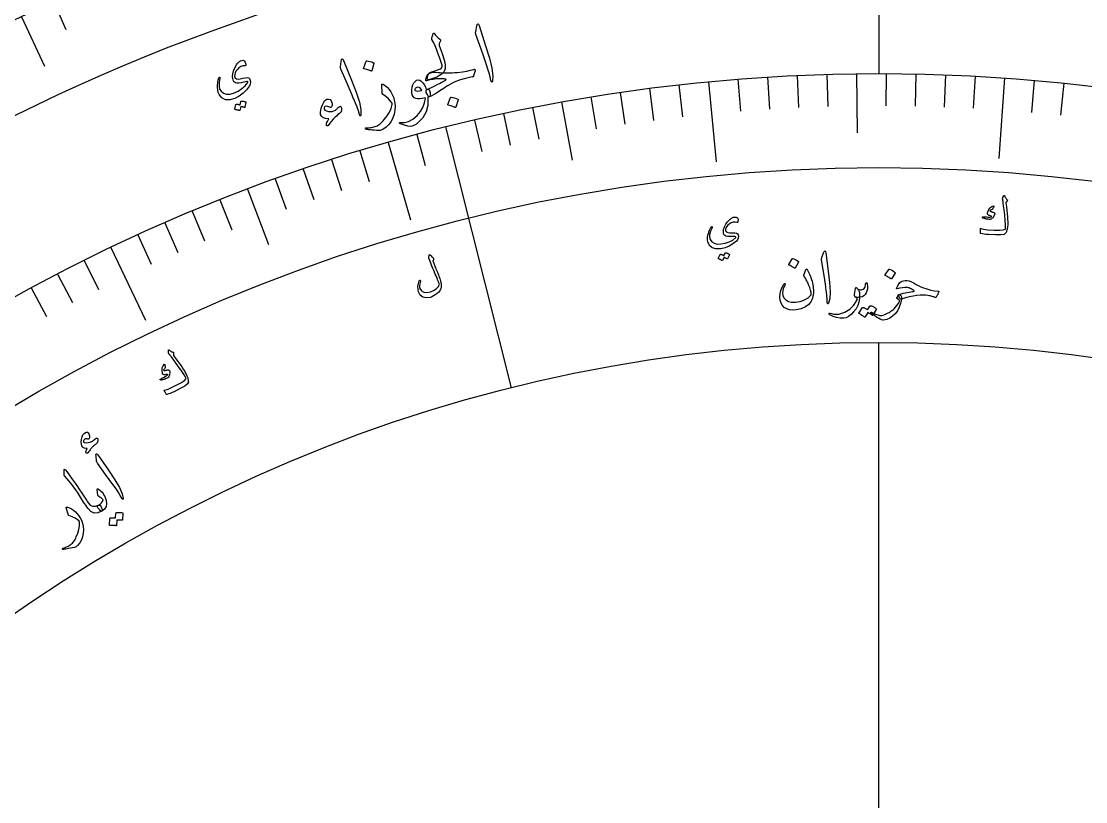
# Model space of a CAD drawing. Header units: millimetres. Extents: x -88 to 88, y -88 to 114.
# Drawn here: x -33.67 to 8.12, y 41.37 to 72.01 of the extents above; entities that cross this region are included whole.
import ezdxf

# ---------------------------------------------------------------- set-up
doc = ezdxf.new("R2010")
doc.units = ezdxf.units.MM
for name, color, linetype in [('ENGRAVE', 7, 'Continuous'), ('ENGRAVE_FINE', 8, 'Continuous'), ('TEXT', 5, 'Continuous')]:
    doc.layers.add(name, color=color, linetype=linetype)

msp = doc.modelspace()

# ---------------------------------------------------------------- linework, layer by layer
at = {"layer": 'ENGRAVE'}
for points in [[(0, 79.64), (0, 69.96)], [(-33.6573, 72.1784), (-32.7573, 70.2483)], [(-0.8806, 69.9545), (-0.8514, 67.6314)], [(4.9365, 69.7856), (4.713, 66.6255)], [(-6.6911, 69.6393), (-6.3881, 66.4858)], [(-12.456, 68.8422), (-12.0424, 66.5561)], [(-17.0092, 67.8608), (-14.4418, 57.6177)], [(-19.2595, 67.2568), (-18.3874, 64.2112)], [(-24.789, 65.421), (-23.9658, 63.2485)], [(-30.1511, 63.1293), (-28.7858, 60.2706)], [(0, -59.4), (0, 59.4)]]:
    msp.add_lwpolyline(points, dxfattribs=at)
for radius in [86.24, 86.24, 83.93, 79.64, 79.64, 76.252, 69.96, 69.96, 66.264, 59.4, 59.4]:
    msp.add_circle((0, 0), radius, dxfattribs=at)
at = {"layer": 'ENGRAVE_FINE'}
for points in [[(-32.3925, 72.7548), (-31.92, 71.6936)], [(-4.3702, 69.8234), (-4.291, 68.5586)], [(-3.2078, 69.8864), (-3.1497, 68.6206)], [(-2.0445, 69.9301), (-2.0075, 68.6635)], [(0.2835, 69.9594), (0.2784, 68.6922)], [(1.4476, 69.945), (1.4214, 68.6781)], [(2.6113, 69.9112), (2.564, 68.6449)], [(3.7744, 69.8581), (3.7061, 68.5928)], [(-9.0047, 69.3781), (-8.8416, 68.1214)], [(-7.849, 69.5183), (-7.7068, 68.2591)], [(-5.5314, 69.741), (-5.4312, 68.4778)], [(6.0973, 69.6938), (5.9869, 68.4314)], [(7.2565, 69.5826), (7.1251, 68.3223)], [(-11.3085, 69.04), (-11.1037, 67.7894)], [(-10.158, 69.2186), (-9.974, 67.9648)], [(-13.6001, 68.6253), (-13.3538, 67.3823)], [(-15.8771, 68.1346), (-15.5895, 66.9004)], [(-14.7406, 68.3894), (-14.4736, 67.1507)], [(-18.1368, 67.5682), (-17.8083, 66.3443)], [(-20.377, 66.9267), (-20.0079, 65.7144)], [(-21.489, 66.578), (-21.0998, 65.372)], [(-22.5952, 66.2107), (-22.1859, 65.0114)], [(-23.6953, 65.825), (-23.2661, 64.6327)], [(-25.876, 64.9987), (-25.4073, 63.8214)], [(-26.956, 64.5583), (-26.4677, 63.389)], [(-28.0287, 64.0999), (-27.521, 62.9388)], [(-29.0938, 63.6235), (-28.5668, 62.4711)], [(-31.2002, 62.6175), (-30.6351, 61.4833)], [(-32.2408, 62.0881), (-31.6569, 60.9635)], [(-33.2728, 61.5412), (-32.6701, 60.4265)]]:
    msp.add_lwpolyline(points, dxfattribs=at)
at = {"layer": 'TEXT'}
for points in [[(-15.7857, 71.8166), (-15.7668, 71.8847), (-15.7455, 71.9118), (-15.7219, 71.898), (-15.696, 71.8431), (-15.4426, 71.0513), (-15.2893, 70.5648), (-15.1933, 70.1704), (-15.1538, 69.8683), (-15.1707, 69.6585), (-15.178, 69.64), (-15.1857, 69.6293), (-15.1939, 69.6262), (-15.2024, 69.6308), (-15.2102, 69.6393), (-15.217, 69.651), (-15.2229, 69.6659), (-15.2277, 69.6841), (-15.2589, 69.827), (-15.2986, 69.9772), (-15.3469, 70.1346), (-15.4036, 70.2991), (-15.4177, 70.3423), (-15.4568, 70.4587), (-15.5212, 70.6481), (-15.611, 70.9107), (-15.8164, 71.4915), (-15.8251, 71.5229), (-15.8299, 71.5526), (-15.8307, 71.5805), (-15.8277, 71.6067)], [(-17.1494, 70.2937), (-17.1798, 70.3863), (-17.2128, 70.4834), (-17.2485, 70.5851), (-17.2869, 70.6913), (-17.3283, 70.8025), (-17.373, 70.9189), (-17.4211, 71.0406), (-17.4725, 71.1675), (-17.5457, 71.2922), (-17.5504, 71.3097), (-17.5525, 71.327), (-17.5518, 71.3441), (-17.5484, 71.3611), (-17.546, 71.3699), (-17.5424, 71.3817), (-17.5374, 71.3964), (-17.5312, 71.414), (-17.5239, 71.4347), (-17.5159, 71.4586), (-17.5071, 71.4858), (-17.4975, 71.5162), (-17.4939, 71.5262), (-17.4885, 71.534), (-17.4812, 71.5397), (-17.4721, 71.5432), (-17.4639, 71.5435), (-17.4562, 71.5402), (-17.4489, 71.5332), (-17.4421, 71.5227), (-17.4033, 71.4637), (-17.3558, 71.409), (-17.2996, 71.3586), (-17.2347, 71.3124), (-17.218, 71.299), (-17.2092, 71.2838), (-17.2084, 71.2666), (-17.2155, 71.2475), (-17.2627, 71.1353), (-17.2655, 71.1222), (-17.2653, 71.106), (-17.2621, 71.0865), (-17.256, 71.0639), (-17.141, 70.7516), (-17.0639, 70.497), (-17.0246, 70.3001), (-17.0228, 70.1611), (-17.0721, 70.0359), (-17.1826, 69.923), (-17.354, 69.8221), (-17.5865, 69.7328), (-17.6766, 69.7153), (-17.7274, 69.732), (-17.7391, 69.783), (-17.7115, 69.8685), (-17.7058, 69.8802), (-17.7003, 69.8918), (-17.695, 69.903), (-17.6898, 69.914), (-17.6848, 69.9248), (-17.6799, 69.9353), (-17.6752, 69.9455), (-17.6706, 69.9555), (-17.6581, 69.9754), (-17.6412, 69.9916), (-17.6199, 70.0042), (-17.5942, 70.013), (-17.477, 70.0463), (-17.3749, 70.08), (-17.2876, 70.1141), (-17.2154, 70.1489), (-17.1763, 70.1756), (-17.1523, 70.2087), (-17.1433, 70.248), (-17.1494, 70.2937)], [(-24.8975, 70.2579), (-24.9723, 70.2564), (-25.0473, 70.2307), (-25.1223, 70.1809), (-25.1973, 70.1068), (-25.2401, 70.0464), (-25.2704, 69.9817), (-25.2884, 69.9128), (-25.294, 69.8395), (-25.2922, 69.8259), (-25.2877, 69.8127), (-25.2805, 69.8), (-25.2705, 69.7876), (-25.222, 69.7554), (-25.1554, 69.742), (-25.0707, 69.7473), (-24.9678, 69.7711), (-24.8666, 69.7955), (-24.7891, 69.8018), (-24.7352, 69.79), (-24.705, 69.7603), (-24.6765, 69.6857), (-24.6675, 69.6136), (-24.678, 69.5437), (-24.708, 69.4762), (-24.8226, 69.3174), (-24.9564, 69.1823), (-25.1097, 69.0709), (-25.2825, 68.983), (-25.4848, 68.9242), (-25.6546, 68.9294), (-25.792, 68.9989), (-25.8971, 69.1329), (-25.9311, 69.2152), (-25.9531, 69.3103), (-25.9629, 69.4181), (-25.9605, 69.5385), (-25.9569, 69.5731), (-25.9525, 69.6069), (-25.9473, 69.6397), (-25.9413, 69.6717), (-25.9345, 69.7029), (-25.9267, 69.7336), (-25.918, 69.7638), (-25.9084, 69.7935), (-25.9022, 69.8066), (-25.8949, 69.8137), (-25.8865, 69.8147), (-25.8771, 69.8098), (-25.8699, 69.8019), (-25.8656, 69.793), (-25.8641, 69.7831), (-25.8655, 69.7721), (-25.8993, 69.6051), (-25.9036, 69.4641), (-25.8785, 69.3493), (-25.8242, 69.2605), (-25.7268, 69.1818), (-25.6126, 69.1432), (-25.4816, 69.1444), (-25.3336, 69.1854), (-25.1547, 69.2673), (-25.0024, 69.3656), (-24.8765, 69.4804), (-24.7769, 69.6118), (-24.7717, 69.6218), (-24.7713, 69.63), (-24.7758, 69.6366), (-24.7852, 69.6413), (-24.8174, 69.6449), (-24.8692, 69.6392), (-24.9405, 69.6242), (-25.0313, 69.5997), (-25.1249, 69.5785), (-25.2009, 69.5745), (-25.2592, 69.588), (-25.2998, 69.6189), (-25.329, 69.6619), (-25.3504, 69.7103), (-25.364, 69.7643), (-25.3696, 69.8237), (-25.3625, 69.9471), (-25.3343, 70.0684), (-25.2851, 70.1877), (-25.2148, 70.3049), (-25.1952, 70.3337), (-25.1755, 70.3596), (-25.1556, 70.3827), (-25.1355, 70.4029), (-25.1155, 70.4203), (-25.0957, 70.4351), (-25.076, 70.4472), (-25.0566, 70.4565), (-24.975, 70.4773), (-24.9144, 70.46), (-24.8748, 70.4049), (-24.8562, 70.3119), (-24.8573, 70.2847), (-24.8646, 70.2666), (-24.878, 70.2577), (-24.8975, 70.2579)], [(-21.1084, 70.4361), (-21.0947, 70.5054), (-21.0755, 70.5341), (-21.0509, 70.522), (-21.021, 70.4693), (-20.7091, 69.6986), (-20.5199, 69.2249), (-20.3947, 68.8387), (-20.3328, 68.5404), (-20.3339, 68.33), (-20.3398, 68.311), (-20.3467, 68.2997), (-20.3546, 68.2961), (-20.3634, 68.3), (-20.3719, 68.3079), (-20.3796, 68.319), (-20.3865, 68.3335), (-20.3927, 68.3512), (-20.4345, 68.4914), (-20.4853, 68.6382), (-20.5452, 68.7916), (-20.6141, 68.9514), (-20.6313, 68.9934), (-20.679, 69.1065), (-20.7574, 69.2907), (-20.8666, 69.5458), (-21.1148, 70.1097), (-21.1258, 70.1403), (-21.1328, 70.1695), (-21.1358, 70.1973), (-21.1347, 70.2236)], [(-20.1323, 70.4402), (-20.1293, 70.4455), (-20.1242, 70.4496), (-20.117, 70.4525), (-20.1077, 70.4543), (-20.036, 70.447), (-19.9666, 70.433), (-19.8992, 70.4121), (-19.8341, 70.3844), (-19.8271, 70.3794), (-19.8229, 70.3735), (-19.8217, 70.3668), (-19.8234, 70.3593), (-19.9086, 70.0684), (-19.9127, 70.0609), (-19.9197, 70.0574), (-19.9296, 70.0578), (-19.9424, 70.0623), (-19.9535, 70.0662), (-19.9709, 70.0718), (-19.9946, 70.0791), (-20.0245, 70.0881), (-20.0612, 70.0987), (-20.105, 70.1107), (-20.1559, 70.1242), (-20.2139, 70.1392), (-20.2219, 70.1421), (-20.2266, 70.1461), (-20.228, 70.1509), (-20.2261, 70.1567)], [(-17.3056, 70.0049), (-17.2193, 69.9944), (-17.1304, 69.9871), (-17.0388, 69.983), (-16.9445, 69.982), (-16.8479, 69.9838), (-16.7494, 69.9881), (-16.649, 69.9949), (-16.5465, 70.0042), (-16.3497, 70.0264), (-16.1771, 70.0532), (-16.0287, 70.085), (-15.9043, 70.1217), (-15.8907, 70.1248), (-15.8788, 70.1241), (-15.8687, 70.1194), (-15.8603, 70.1109), (-15.8541, 70.1), (-15.8508, 70.088), (-15.8502, 70.0749), (-15.8524, 70.0608), (-15.9114, 69.8638), (-15.9178, 69.8476), (-15.9283, 69.8357), (-15.9427, 69.8281), (-15.9612, 69.8247), (-16.2239, 69.7689), (-16.4706, 69.6941), (-16.701, 69.6006), (-16.9149, 69.4886), (-16.9268, 69.4821), (-16.9467, 69.47), (-16.9748, 69.4521), (-17.0109, 69.4286), (-17.0552, 69.3994), (-17.1075, 69.3644), (-17.1679, 69.3237), (-17.2363, 69.2773), (-17.3692, 69.1892), (-17.4816, 69.1217), (-17.5736, 69.0749), (-17.6453, 69.0487), (-17.6657, 69.0509), (-17.6881, 69.0674), (-17.7124, 69.0982), (-17.7387, 69.1434), (-17.7669, 69.2203), (-17.7727, 69.2794), (-17.7562, 69.3206), (-17.7173, 69.3441), (-17.6548, 69.367), (-17.5675, 69.4066), (-17.4552, 69.4628), (-17.3179, 69.5354), (-17.2487, 69.5723), (-17.188, 69.6046), (-17.136, 69.6324), (-17.0926, 69.6555), (-17.058, 69.6741), (-17.0324, 69.6881), (-17.016, 69.6974), (-17.0086, 69.7022), (-17.0059, 69.7045), (-17.0035, 69.7064), (-17.0016, 69.7081), (-16.9999, 69.7095), (-16.9985, 69.7106), (-16.997, 69.7115), (-16.9954, 69.7122), (-16.9938, 69.7127), (-16.985, 69.7201), (-16.9823, 69.726), (-16.9857, 69.7303), (-16.9953, 69.7332), (-17.0366, 69.7415), (-17.0796, 69.7478), (-17.1243, 69.7522), (-17.1707, 69.7546), (-17.2189, 69.7552), (-17.2689, 69.7543), (-17.3207, 69.7518), (-17.3743, 69.7477), (-17.4266, 69.7427), (-17.4781, 69.7366), (-17.5286, 69.7293), (-17.5782, 69.721), (-17.6265, 69.7114), (-17.6728, 69.7005), (-17.7173, 69.6884), (-17.76, 69.6749), (-17.7716, 69.6734), (-17.7803, 69.6758), (-17.786, 69.682), (-17.7887, 69.6919), (-17.7878, 69.7112), (-17.7854, 69.7303), (-17.7818, 69.7493), (-17.7768, 69.7682), (-17.7708, 69.7874), (-17.764, 69.8072), (-17.7566, 69.8276), (-17.7484, 69.8486), (-17.729, 69.8895), (-17.7077, 69.9226), (-17.6844, 69.9478), (-17.6591, 69.9653), (-17.5908, 69.9926), (-17.5091, 70.0083), (-17.414, 70.0124), (-17.3056, 70.0049)], [(-19.5106, 69.5244), (-19.5104, 69.5308), (-19.5095, 69.5361), (-19.5078, 69.5403), (-19.5054, 69.5434), (-19.4964, 69.5468), (-19.4841, 69.5459), (-19.4683, 69.5407), (-19.4491, 69.5311), (-19.3698, 69.4772), (-19.2957, 69.4099), (-19.2268, 69.3294), (-19.1631, 69.2355), (-19.1051, 69.1315), (-19.0581, 69.0262), (-19.0221, 68.9196), (-18.9971, 68.8118), (-18.987, 68.6634), (-18.9968, 68.5157), (-19.0265, 68.3685), (-19.076, 68.2219), (-19.1447, 68.0822), (-19.2334, 67.9591), (-19.3419, 67.8526), (-19.4703, 67.7625), (-19.5061, 67.7432), (-19.5437, 67.7299), (-19.583, 67.7228), (-19.6241, 67.7216), (-19.7212, 67.7274), (-19.8091, 67.7333), (-19.8879, 67.7394), (-19.9575, 67.7456), (-20.0177, 67.7522), (-20.0683, 67.7591), (-20.1094, 67.7664), (-20.1408, 67.7742), (-20.1478, 67.7774), (-20.1532, 67.7811), (-20.1571, 67.7852), (-20.1593, 67.7898), (-20.1606, 67.7963), (-20.1605, 67.8027), (-20.1592, 67.809), (-20.1565, 67.8153), (-20.1523, 67.8208), (-20.1462, 67.8245), (-20.1384, 67.8267), (-20.1288, 67.8271), (-20.0698, 67.8284), (-20.014, 67.8315), (-19.9613, 67.8366), (-19.9119, 67.8435), (-19.8652, 67.8525), (-19.8208, 67.8636), (-19.7788, 67.8768), (-19.7392, 67.8922), (-19.7005, 67.9106), (-19.6615, 67.9328), (-19.622, 67.9588), (-19.582, 67.9887), (-19.5417, 68.0226), (-19.5011, 68.0607), (-19.4601, 68.1031), (-19.4188, 68.1497), (-19.3061, 68.2936), (-19.216, 68.4405), (-19.1484, 68.5905), (-19.1035, 68.7437), (-19.1012, 68.7558), (-19.1018, 68.7688), (-19.1052, 68.7827), (-19.1115, 68.7976), (-19.1709, 68.8795), (-19.2526, 68.9661), (-19.3568, 69.0573), (-19.4835, 69.153), (-19.4898, 69.1596), (-19.4942, 69.1658), (-19.4967, 69.1717), (-19.4974, 69.1772)], [(-17.7009, 68.9961), (-17.7075, 68.7073), (-17.7759, 68.4491), (-17.9056, 68.2212), (-18.0967, 68.0233), (-18.1247, 68.0009), (-18.1527, 67.98), (-18.1807, 67.9606), (-18.2086, 67.9428), (-18.2364, 67.9267), (-18.2638, 67.9126), (-18.291, 67.9006), (-18.3178, 67.8907), (-18.3891, 67.8821), (-18.4899, 67.8939), (-18.6204, 67.9259), (-18.7806, 67.9779), (-18.7988, 67.9867), (-18.8108, 67.9967), (-18.8167, 68.008), (-18.8165, 68.0205), (-18.8114, 68.0316), (-18.8025, 68.0384), (-18.7899, 68.041), (-18.7736, 68.0394), (-18.6195, 68.0316), (-18.4611, 68.075), (-18.2979, 68.1695), (-18.1297, 68.3152), (-18.0002, 68.4662), (-17.9026, 68.629), (-17.8369, 68.8038), (-17.8032, 68.9907), (-17.8054, 68.9965), (-17.8084, 69.0007), (-17.8124, 69.0034), (-17.8172, 69.0046), (-17.9305, 68.9822), (-18.0289, 68.9705), (-18.1124, 68.9696), (-18.1811, 68.9794), (-18.2396, 69.0072), (-18.2844, 69.0552), (-18.3155, 69.1234), (-18.3328, 69.2119), (-18.334, 69.2239), (-18.3349, 69.2362), (-18.3354, 69.2489), (-18.3356, 69.2618), (-18.3355, 69.2753), (-18.3351, 69.2895), (-18.3345, 69.3044), (-18.3336, 69.32), (-18.3199, 69.4234), (-18.2938, 69.5131), (-18.2552, 69.5889), (-18.2042, 69.6509), (-18.1462, 69.6927), (-18.087, 69.7076), (-18.0265, 69.6958), (-17.9648, 69.6572), (-17.9041, 69.597), (-17.8508, 69.5226), (-17.8049, 69.4342), (-17.7662, 69.3316), (-17.7598, 69.3334), (-17.7537, 69.3352), (-17.7478, 69.3373), (-17.7422, 69.3395), (-17.7366, 69.3417), (-17.7307, 69.3437), (-17.7245, 69.3456), (-17.7182, 69.3474), (-17.695, 69.3483), (-17.6743, 69.3385), (-17.656, 69.3181), (-17.6403, 69.2871), (-17.6281, 69.2516), (-17.6193, 69.2148), (-17.6142, 69.1767), (-17.6126, 69.1373), (-17.6145, 69.1017), (-17.6201, 69.0752), (-17.6293, 69.0578), (-17.6421, 69.0495), (-17.7037, 69.0338), (-17.7026, 69.0277), (-17.7017, 69.0194), (-17.7012, 69.0089), (-17.7009, 68.9961)], [(-17.9514, 69.3223), (-18.0011, 69.3733), (-18.0496, 69.4059), (-18.0968, 69.42), (-18.1427, 69.4156), (-18.1671, 69.4018), (-18.1877, 69.3846), (-18.2043, 69.3641), (-18.217, 69.3403), (-18.22, 69.3286), (-18.2179, 69.3173), (-18.2107, 69.3065), (-18.1985, 69.2962), (-18.1571, 69.2754), (-18.1032, 69.2679), (-18.0367, 69.2737), (-17.9576, 69.2927), (-17.9499, 69.2965), (-17.9463, 69.3027), (-17.9468, 69.3113), (-17.9514, 69.3223)], [(-21.102, 68.5139), (-21.1039, 68.489), (-21.1081, 68.4678), (-21.1148, 68.4503), (-21.124, 68.4364), (-21.1781, 68.394), (-21.2345, 68.3456), (-21.2931, 68.2911), (-21.354, 68.2305), (-21.4169, 68.1636), (-21.4819, 68.0903), (-21.5488, 68.0104), (-21.6178, 67.9241), (-21.6306, 67.912), (-21.6434, 67.9053), (-21.6561, 67.9039), (-21.6688, 67.9078), (-21.6726, 67.9099), (-21.6754, 67.9119), (-21.6773, 67.9137), (-21.6783, 67.9154), (-21.6908, 67.95), (-21.6813, 68.0049), (-21.6496, 68.0801), (-21.5956, 68.1757), (-21.7257, 68.1917), (-21.8226, 68.2266), (-21.8865, 68.2804), (-21.9172, 68.3533), (-21.9223, 68.4286), (-21.9091, 68.5217), (-21.8775, 68.6326), (-21.8273, 68.7613), (-21.7904, 68.8335), (-21.7529, 68.8886), (-21.7148, 68.9265), (-21.6761, 68.9473), (-21.6013, 68.9584), (-21.5421, 68.9397), (-21.4986, 68.8914), (-21.4707, 68.8134), (-21.4654, 68.7827), (-21.4642, 68.7499), (-21.4672, 68.7149), (-21.4744, 68.6777), (-21.4853, 68.648), (-21.5015, 68.6312), (-21.5231, 68.6273), (-21.55, 68.6363), (-21.6349, 68.6701), (-21.7007, 68.6783), (-21.7473, 68.6611), (-21.7749, 68.6185), (-21.7774, 68.5636), (-21.7491, 68.5204), (-21.6898, 68.4887), (-21.5998, 68.4684), (-21.5345, 68.4646), (-21.4685, 68.4725), (-21.4018, 68.4921), (-21.3343, 68.5233), (-21.3131, 68.5367), (-21.2916, 68.5534), (-21.2697, 68.5732), (-21.2474, 68.5962), (-21.2356, 68.6084), (-21.2239, 68.6199), (-21.2124, 68.6306), (-21.2011, 68.6406), (-21.1902, 68.6496), (-21.1798, 68.6574), (-21.1699, 68.6639), (-21.1604, 68.6691), (-21.1349, 68.6758), (-21.1167, 68.6675), (-21.1058, 68.6442), (-21.1021, 68.6057)], [(-16.8177, 69.0185), (-16.8146, 69.0236), (-16.8096, 69.0275), (-16.8025, 69.0301), (-16.7933, 69.0314), (-16.724, 69.0209), (-16.657, 69.0036), (-16.5923, 68.9797), (-16.5299, 68.9491), (-16.5233, 68.9437), (-16.5195, 68.9377), (-16.5185, 68.931), (-16.5204, 68.9236), (-16.6121, 68.6374), (-16.6163, 68.6301), (-16.6232, 68.6269), (-16.6328, 68.6278), (-16.6452, 68.6329), (-16.6558, 68.6372), (-16.6725, 68.6436), (-16.6953, 68.652), (-16.7241, 68.6624), (-16.7593, 68.6746), (-16.8014, 68.6887), (-16.8504, 68.7045), (-16.9063, 68.7221), (-16.914, 68.7254), (-16.9184, 68.7295), (-16.9196, 68.7345), (-16.9176, 68.7402)], [(-25.0442, 68.8652), (-25.0426, 68.8687), (-25.0397, 68.8715), (-25.0353, 68.8737), (-25.0295, 68.8752), (-25.0068, 68.8749), (-24.9845, 68.8735), (-24.9625, 68.8712), (-24.9409, 68.8678), (-24.9194, 68.8634), (-24.898, 68.8578), (-24.8766, 68.851), (-24.8552, 68.843), (-24.8505, 68.8399), (-24.8475, 68.8359), (-24.8462, 68.831), (-24.8465, 68.8252), (-24.887, 68.6339), (-24.8889, 68.6309), (-24.8928, 68.6295), (-24.8987, 68.6297), (-24.9067, 68.6314), (-24.9125, 68.6336), (-24.9215, 68.6362), (-24.9339, 68.6392), (-24.9496, 68.6426), (-24.9687, 68.6465), (-24.9915, 68.6509), (-25.0179, 68.6559), (-25.0479, 68.6615), (-25.0803, 68.5123), (-25.0825, 68.5073), (-25.0867, 68.5047), (-25.0929, 68.5046), (-25.1012, 68.507), (-25.1084, 68.509), (-25.1196, 68.5119), (-25.1348, 68.5156), (-25.1541, 68.5202), (-25.1776, 68.5255), (-25.2057, 68.5315), (-25.2383, 68.5381), (-25.2755, 68.5454), (-25.2798, 68.5473), (-25.2823, 68.5499), (-25.283, 68.5531), (-25.282, 68.557), (-25.2382, 68.7431), (-25.2366, 68.7466), (-25.2336, 68.7494), (-25.2293, 68.7516), (-25.2235, 68.7532), (-25.2045, 68.7538), (-25.1857, 68.7533), (-25.1671, 68.7518), (-25.1487, 68.7492), (-25.1304, 68.7456), (-25.1125, 68.7411), (-25.0948, 68.7359), (-25.0774, 68.7298)], [(4.9403, 65.1493), (4.95, 65.1272), (4.9603, 65.1061), (4.9712, 65.0862), (4.9827, 65.0673), (4.9949, 65.0495), (5.0079, 65.0327), (5.0218, 65.017), (5.0365, 65.0024), (5.0419, 64.9944), (5.0432, 64.9854), (5.0405, 64.9755), (5.0335, 64.9647), (4.9928, 64.9081), (4.9887, 64.9019), (4.9858, 64.8967), (4.984, 64.8923), (4.9832, 64.8889), (5.0038, 64.7257), (5.0212, 64.5783), (5.0355, 64.4467), (5.0466, 64.3309), (5.0545, 64.2311), (5.0592, 64.1473), (5.0606, 64.0796), (5.0587, 64.028), (5.0511, 63.9309), (5.0469, 63.9003), (5.0413, 63.8696), (5.0341, 63.839), (5.0255, 63.8084), (5.0152, 63.7777), (5.0033, 63.7471), (4.9896, 63.7164), (4.9741, 63.6858), (4.9111, 63.6435), (4.7778, 63.6216), (4.5744, 63.6198), (4.3006, 63.6373), (4.2153, 63.6459), (4.1365, 63.6561), (4.0642, 63.6677), (3.9984, 63.6808), (3.9926, 63.6838), (3.9885, 63.6879), (3.9862, 63.6932), (3.9858, 63.6996), (3.9859, 63.73), (3.9862, 63.7578), (3.9867, 63.7827), (3.9874, 63.805), (3.9883, 63.8247), (3.9895, 63.8422), (3.9909, 63.8574), (3.9925, 63.8704), (3.9938, 63.8776), (3.9966, 63.8815), (4.001, 63.8821), (4.0069, 63.8794), (4.0523, 63.8625), (4.1112, 63.8484), (4.1837, 63.8371), (4.2698, 63.8285), (4.5274, 63.8109), (4.7298, 63.8085), (4.877, 63.822), (4.9692, 63.8516), (4.9738, 63.9119), (4.97, 64.0225), (4.9579, 64.1832), (4.9372, 64.3942), (4.9145, 64.6056), (4.8965, 64.7655), (4.8834, 64.874), (4.8752, 64.931), (4.8724, 64.9466), (4.8699, 64.9613), (4.8675, 64.9749), (4.8652, 64.9875), (4.8632, 64.999), (4.8613, 65.0092), (4.8596, 65.0182), (4.858, 65.0259), (4.8557, 65.0427), (4.8564, 65.0584), (4.86, 65.0732), (4.8666, 65.0871), (4.9106, 65.1595), (4.9141, 65.1643), (4.9178, 65.1674), (4.9216, 65.1687), (4.9255, 65.1683), (4.9301, 65.1654), (4.9341, 65.1612), (4.9375, 65.1558), (4.9403, 65.1493)], [(4.5059, 64.7664), (4.5096, 64.7657), (4.5128, 64.764), (4.5153, 64.7613), (4.5174, 64.7577), (4.5179, 64.7545), (4.5179, 64.7512), (4.5174, 64.7476), (4.5164, 64.7438), (4.467, 64.6417), (4.4611, 64.6314), (4.4552, 64.6236), (4.4492, 64.6182), (4.4431, 64.6154), (4.4174, 64.6101), (4.3954, 64.6023), (4.377, 64.5919), (4.3622, 64.5791), (4.359, 64.5721), (4.3622, 64.5642), (4.3719, 64.5553), (4.388, 64.5455), (4.399, 64.5409), (4.4103, 64.5365), (4.422, 64.5323), (4.4341, 64.5284), (4.4467, 64.5247), (4.4599, 64.5211), (4.4738, 64.5178), (4.4884, 64.5147), (4.5376, 64.4902), (4.5508, 64.4461), (4.528, 64.3823), (4.4693, 64.2989), (4.4459, 64.2745), (4.4233, 64.2558), (4.4017, 64.2427), (4.381, 64.2353), (4.3585, 64.2322), (4.3278, 64.2324), (4.2888, 64.2359), (4.2415, 64.2426), (4.2174, 64.2466), (4.1946, 64.2512), (4.1731, 64.2564), (4.1529, 64.2624), (4.1339, 64.2686), (4.1162, 64.2747), (4.0997, 64.2807), (4.0845, 64.2867), (4.0752, 64.2926), (4.0688, 64.2991), (4.0651, 64.3062), (4.0642, 64.3138), (4.0659, 64.3216), (4.07, 64.3269), (4.0765, 64.3299), (4.0852, 64.3304), (4.1131, 64.3305), (4.1448, 64.3301), (4.1801, 64.3292), (4.2191, 64.3277), (4.292, 64.325), (4.3491, 64.3256), (4.3904, 64.3294), (4.4159, 64.3365), (4.4193, 64.3386), (4.4212, 64.3416), (4.4218, 64.3454), (4.4208, 64.3501), (4.4193, 64.353), (4.4162, 64.3558), (4.4116, 64.3585), (4.4056, 64.3611), (4.3487, 64.3789), (4.325, 64.3874), (4.3049, 64.3977), (4.2884, 64.4098), (4.2755, 64.4236), (4.2649, 64.4395), (4.2591, 64.4556), (4.258, 64.4718), (4.2618, 64.4882), (4.3057, 64.5978), (4.361, 64.6808), (4.4278, 64.737), (4.5059, 64.7664)], [(-5.5813, 64.1122), (-5.6475, 64.128), (-5.7193, 64.1225), (-5.7967, 64.0957), (-5.8796, 64.0476), (-5.931, 64.0042), (-5.9725, 63.9542), (-6.004, 63.8976), (-6.0256, 63.8345), (-6.0272, 63.8221), (-6.0262, 63.8094), (-6.0228, 63.7966), (-6.0168, 63.7834), (-5.9815, 63.7441), (-5.9259, 63.7171), (-5.8502, 63.7024), (-5.7542, 63.6999), (-5.6596, 63.6983), (-5.5899, 63.6861), (-5.5452, 63.6634), (-5.5255, 63.6304), (-5.5173, 63.5583), (-5.5259, 63.4927), (-5.5511, 63.4337), (-5.5928, 63.3811), (-5.7299, 63.2675), (-5.8784, 63.1792), (-6.0385, 63.116), (-6.2106, 63.078), (-6.4019, 63.0723), (-6.55, 63.1156), (-6.6551, 63.208), (-6.7172, 63.3498), (-6.7284, 63.43), (-6.7261, 63.5187), (-6.7102, 63.6158), (-6.6807, 63.7213), (-6.6697, 63.7509), (-6.6581, 63.7796), (-6.6461, 63.8073), (-6.6336, 63.8341), (-6.6205, 63.86), (-6.6066, 63.8853), (-6.5921, 63.9099), (-6.5769, 63.9338), (-6.5684, 63.9439), (-6.5604, 63.9485), (-6.5528, 63.9475), (-6.5456, 63.941), (-6.5411, 63.9325), (-6.5393, 63.9237), (-6.5403, 63.9146), (-6.5439, 63.9053), (-6.6118, 63.7659), (-6.6476, 63.6428), (-6.6516, 63.536), (-6.624, 63.4455), (-6.5562, 63.3542), (-6.4645, 63.2942), (-6.349, 63.2654), (-6.2095, 63.2678), (-6.0334, 63.2992), (-5.877, 63.3509), (-5.7401, 63.4232), (-5.6226, 63.5161), (-5.6157, 63.5237), (-5.6135, 63.5309), (-5.6159, 63.5377), (-5.6231, 63.544), (-5.6507, 63.5545), (-5.6975, 63.5613), (-5.7637, 63.5643), (-5.8491, 63.5635), (-5.9364, 63.5662), (-6.0041, 63.58), (-6.0523, 63.6051), (-6.081, 63.6416), (-6.0969, 63.6861), (-6.1047, 63.7336), (-6.1043, 63.7842), (-6.0958, 63.8378), (-6.0614, 63.9447), (-6.009, 64.0451), (-5.9385, 64.1388), (-5.8499, 64.2259), (-5.8261, 64.2468), (-5.8028, 64.2651), (-5.78, 64.2809), (-5.7577, 64.2941), (-5.7361, 64.3049), (-5.7153, 64.3134), (-5.6952, 64.3195), (-5.676, 64.3233), (-5.5994, 64.3229), (-5.55, 64.2939), (-5.5277, 64.2364), (-5.5326, 64.1503), (-5.5398, 64.1266), (-5.5503, 64.1124), (-5.5641, 64.1076), (-5.5813, 64.1122)], [(-17.6518, 62.8282), (-17.65, 62.835), (-17.6468, 62.8405), (-17.6422, 62.8445), (-17.6361, 62.8471), (-17.6294, 62.8478), (-17.6232, 62.8461), (-17.6173, 62.8419), (-17.6118, 62.8353), (-17.5814, 62.7965), (-17.5514, 62.764), (-17.522, 62.7378), (-17.493, 62.7179), (-17.484, 62.7104), (-17.4791, 62.7001), (-17.4785, 62.6871), (-17.4821, 62.6714), (-17.485, 62.6635), (-17.4877, 62.6559), (-17.4903, 62.6487), (-17.4926, 62.6417), (-17.4949, 62.6351), (-17.497, 62.6291), (-17.499, 62.6237), (-17.5009, 62.6188), (-17.5039, 62.6099), (-17.5051, 62.6), (-17.5044, 62.5891), (-17.5018, 62.5772), (-17.4903, 62.5448), (-17.4772, 62.5096), (-17.4625, 62.4716), (-17.4463, 62.4308), (-17.4286, 62.3872), (-17.4096, 62.3407), (-17.3894, 62.2914), (-17.3678, 62.2392), (-17.3455, 62.1873), (-17.3249, 62.1384), (-17.3061, 62.0926), (-17.289, 62.0497), (-17.2735, 62.0097), (-17.2595, 61.9726), (-17.2469, 61.9382), (-17.2357, 61.9067), (-17.2068, 61.8123), (-17.1894, 61.7201), (-17.1838, 61.63), (-17.1897, 61.5421), (-17.2041, 61.4874), (-17.2344, 61.432), (-17.2806, 61.3761), (-17.3427, 61.3195), (-17.4125, 61.2673), (-17.48, 61.2252), (-17.5452, 61.1932), (-17.6082, 61.1714), (-17.7747, 61.1473), (-17.907, 61.1747), (-18.0054, 61.2537), (-18.0697, 61.3847), (-18.0917, 61.49), (-18.0943, 61.5986), (-18.0776, 61.7105), (-18.0415, 61.8258), (-18.0382, 61.8328), (-18.0341, 61.8378), (-18.0291, 61.8406), (-18.0232, 61.8415), (-18.0166, 61.8409), (-18.0112, 61.8393), (-18.007, 61.8365), (-18.004, 61.8326), (-18.0009, 61.8264), (-17.9993, 61.82), (-17.9992, 61.8134), (-18.0006, 61.8066), (-18.0196, 61.7086), (-18.0286, 61.6272), (-18.0276, 61.5624), (-18.0168, 61.5142), (-17.9552, 61.4216), (-17.8658, 61.3704), (-17.7487, 61.3605), (-17.6037, 61.3918), (-17.4794, 61.4424), (-17.3795, 61.5058), (-17.3038, 61.5819), (-17.2525, 61.671), (-17.2633, 61.704), (-17.2768, 61.7423), (-17.293, 61.786), (-17.3118, 61.835), (-17.3334, 61.8893), (-17.358, 61.9492), (-17.3855, 62.0145), (-17.4161, 62.0853), (-17.4468, 62.1586), (-17.4767, 62.2309), (-17.5058, 62.302), (-17.5341, 62.3721), (-17.5614, 62.4412), (-17.5878, 62.5093), (-17.613, 62.5763), (-17.6373, 62.6424), (-17.6633, 62.7053), (-17.6651, 62.7128), (-17.6659, 62.72), (-17.6659, 62.727), (-17.6651, 62.7337)], [(-6.0278, 62.9201), (-6.0256, 62.9228), (-6.0223, 62.9246), (-6.018, 62.9255), (-6.0126, 62.9255), (-5.9927, 62.92), (-5.9734, 62.9138), (-5.9546, 62.9067), (-5.9363, 62.8988), (-5.9185, 62.89), (-5.9009, 62.8802), (-5.8836, 62.8693), (-5.8666, 62.8575), (-5.8632, 62.8537), (-5.8614, 62.8495), (-5.8614, 62.8448), (-5.863, 62.8398), (-5.9422, 62.6807), (-5.9445, 62.6785), (-5.9483, 62.6781), (-5.9535, 62.6796), (-5.96, 62.683), (-5.9646, 62.6862), (-5.972, 62.6906), (-5.9822, 62.696), (-5.9952, 62.7026), (-6.0111, 62.7104), (-6.0301, 62.7195), (-6.0522, 62.7299), (-6.0774, 62.7416), (-6.1398, 62.6177), (-6.1428, 62.6138), (-6.1471, 62.6125), (-6.1526, 62.6138), (-6.1594, 62.6178), (-6.1652, 62.6212), (-6.1744, 62.6263), (-6.187, 62.633), (-6.2028, 62.6415), (-6.2223, 62.6515), (-6.2457, 62.6632), (-6.2729, 62.6764), (-6.3039, 62.6913), (-6.3072, 62.6939), (-6.3088, 62.6968), (-6.3088, 62.6998), (-6.307, 62.703), (-6.2261, 62.8568), (-6.224, 62.8595), (-6.2207, 62.8613), (-6.2164, 62.8623), (-6.211, 62.8623), (-6.1941, 62.8585), (-6.1777, 62.8539), (-6.1617, 62.8482), (-6.146, 62.8417), (-6.1308, 62.8344), (-6.116, 62.8264), (-6.1017, 62.8178), (-6.0878, 62.8085)], [(-3.403, 62.6835), (-3.3995, 62.6874), (-3.3943, 62.6899), (-3.3875, 62.691), (-3.3791, 62.6908), (-3.3188, 62.6705), (-3.2617, 62.6447), (-3.2078, 62.6136), (-3.1571, 62.577), (-3.152, 62.5713), (-3.1496, 62.5654), (-3.1499, 62.5594), (-3.1528, 62.5533), (-3.2834, 62.3198), (-3.2884, 62.3141), (-3.2951, 62.3124), (-3.3035, 62.3148), (-3.3137, 62.3211), (-3.3225, 62.3266), (-3.3364, 62.3349), (-3.3554, 62.3458), (-3.3794, 62.3594), (-3.4089, 62.3757), (-3.4442, 62.3947), (-3.4854, 62.4163), (-3.5325, 62.4405), (-3.5388, 62.4446), (-3.5421, 62.4489), (-3.5423, 62.4534), (-3.5396, 62.458)], [(-2.1694, 62.9172), (-2.1421, 62.9734), (-2.1193, 62.9935), (-2.101, 62.9777), (-2.0872, 62.926), (-1.9937, 62.1984), (-1.9384, 61.7517), (-1.9181, 61.3941), (-1.9321, 61.1257), (-1.9802, 60.9463), (-1.9895, 60.9315), (-1.9979, 60.9234), (-2.0054, 60.922), (-2.0121, 60.9274), (-2.0175, 60.9359), (-2.0216, 60.9472), (-2.0243, 60.9611), (-2.0256, 60.9776), (-2.0299, 61.1066), (-2.0403, 61.2433), (-2.0571, 61.3876), (-2.0801, 61.5395), (-2.0853, 61.5792), (-2.1007, 61.6864), (-2.1264, 61.8611), (-2.1624, 62.1033), (-2.2479, 62.6401), (-2.2505, 62.6687), (-2.2499, 62.6952), (-2.2462, 62.7196), (-2.2394, 62.7418)], [(-2.8208, 62.2648), (-2.7932, 62.2157), (-2.7664, 62.1643), (-2.7403, 62.1107), (-2.7148, 62.0547), (-2.6904, 61.9961), (-2.6675, 61.9345), (-2.6459, 61.8698), (-2.6258, 61.802), (-2.6081, 61.7344), (-2.5938, 61.6672), (-2.583, 61.6005), (-2.5756, 61.5341), (-2.5715, 61.468), (-2.5708, 61.4019), (-2.5734, 61.3359), (-2.5794, 61.2699), (-2.5909, 61.2005), (-2.6079, 61.136), (-2.6302, 61.0765), (-2.6578, 61.022), (-2.7541, 60.8963), (-2.8835, 60.7976), (-3.0458, 60.7257), (-3.2412, 60.6803), (-3.3836, 60.669), (-3.5097, 60.6811), (-3.6195, 60.7166), (-3.7131, 60.7757), (-3.7859, 60.8545), (-3.8386, 60.9486), (-3.8713, 61.0582), (-3.8839, 61.1832), (-3.8754, 61.317), (-3.8475, 61.4468), (-3.8002, 61.5726), (-3.7333, 61.6942), (-3.7223, 61.7083), (-3.7113, 61.7165), (-3.7004, 61.7186), (-3.6895, 61.7148), (-3.679, 61.7061), (-3.6754, 61.6932), (-3.6787, 61.6762), (-3.6889, 61.6551), (-3.7539, 61.5032), (-3.7822, 61.368), (-3.7741, 61.2496), (-3.7299, 61.148), (-3.6559, 61.0688), (-3.5549, 61.0151), (-3.4271, 60.9866), (-3.2722, 60.9831), (-3.0868, 61.0113), (-2.923, 61.0688), (-2.7807, 61.1558), (-2.6598, 61.2725), (-2.6574, 61.2765), (-2.6558, 61.2823), (-2.655, 61.29), (-2.655, 61.2995), (-2.6625, 61.374), (-2.6821, 61.4602), (-2.7138, 61.5582), (-2.7578, 61.668), (-2.7824, 61.7231), (-2.806, 61.7743), (-2.8288, 61.8217), (-2.8507, 61.8651), (-2.8719, 61.9045), (-2.8925, 61.9397), (-2.9126, 61.9705), (-2.9321, 61.9971), (-2.9414, 62.011), (-2.9469, 62.024), (-2.9486, 62.036), (-2.9465, 62.0471), (-2.8664, 62.2717), (-2.8585, 62.2849), (-2.8483, 62.2882), (-2.8357, 62.2815), (-2.8208, 62.2648)], [(0.3944, 62.2708), (0.3982, 62.2745), (0.4035, 62.2767), (0.4103, 62.2774), (0.4186, 62.2766), (0.4771, 62.2527), (0.5321, 62.2236), (0.5836, 62.1892), (0.6316, 62.1496), (0.6363, 62.1436), (0.6383, 62.1376), (0.6376, 62.1317), (0.6344, 62.1258), (0.4911, 61.9005), (0.4858, 61.8952), (0.479, 61.8939), (0.4708, 61.8968), (0.4611, 61.9037), (0.4527, 61.9098), (0.4395, 61.9188), (0.4214, 61.9308), (0.3984, 61.9459), (0.3702, 61.964), (0.3363, 61.985), (0.2968, 62.0091), (0.2517, 62.0361), (0.2457, 62.0406), (0.2427, 62.0451), (0.2427, 62.0495), (0.2457, 62.054)], [(-0.8626, 61.5358), (-0.8283, 61.4917), (-0.8011, 61.4479), (-0.781, 61.4044), (-0.768, 61.3611), (-0.7604, 61.315), (-0.7563, 61.2599), (-0.7559, 61.1959), (-0.7591, 61.1228), (-0.7823, 60.9852), (-0.8287, 60.8529), (-0.8982, 60.7257), (-0.9906, 60.6038), (-1.0922, 60.4984), (-1.1897, 60.4213), (-1.2831, 60.3724), (-1.3726, 60.3518), (-1.518, 60.3536), (-1.6594, 60.3774), (-1.7967, 60.4234), (-1.9302, 60.4916), (-1.9396, 60.4975), (-1.9467, 60.5038), (-1.9517, 60.5105), (-1.9545, 60.5177), (-1.9553, 60.5261), (-1.9543, 60.5334), (-1.9514, 60.5396), (-1.9466, 60.5448), (-1.9392, 60.5484), (-1.9313, 60.5498), (-1.923, 60.5489), (-1.9143, 60.5458), (-1.865, 60.5337), (-1.8178, 60.5238), (-1.7728, 60.5163), (-1.7298, 60.5111), (-1.6887, 60.5085), (-1.6494, 60.5085), (-1.6118, 60.5113), (-1.5759, 60.5168), (-1.3419, 60.591), (-1.1445, 60.7084), (-0.9836, 60.8692), (-0.8591, 61.0738), (-0.8579, 61.0801), (-0.8571, 61.0902), (-0.8568, 61.104), (-0.8568, 61.1215), (-0.8618, 61.135), (-0.8765, 61.1518), (-0.9009, 61.1717), (-0.935, 61.1949), (-0.9501, 61.2129), (-0.9593, 61.2347), (-0.9627, 61.2604), (-0.9602, 61.2899), (-0.919, 61.5171), (-0.9103, 61.5463), (-0.898, 61.5591), (-0.8821, 61.5556), (-0.8626, 61.5358)], [(-0.4915, 61.7396), (-0.4769, 61.7374), (-0.466, 61.7308), (-0.4588, 61.7197), (-0.4553, 61.7041), (-0.4484, 61.6002), (-0.4531, 61.5059), (-0.4694, 61.4212), (-0.4973, 61.346), (-0.5372, 61.2827), (-0.5898, 61.2334), (-0.6551, 61.1981), (-0.7331, 61.1768), (-0.7878, 61.1696), (-0.8397, 61.1702), (-0.8888, 61.1786), (-0.935, 61.1949), (-0.9511, 61.2073), (-0.9607, 61.2273), (-0.9637, 61.2548), (-0.9602, 61.2899), (-0.919, 61.5171), (-0.9157, 61.5342), (-0.9113, 61.547), (-0.9056, 61.5553), (-0.8988, 61.5591), (-0.8911, 61.5588), (-0.883, 61.5548), (-0.8745, 61.5471), (-0.8656, 61.5357), (-0.8427, 61.5107), (-0.8136, 61.4917), (-0.7782, 61.4788), (-0.7366, 61.4718), (-0.6934, 61.4719), (-0.6533, 61.4802), (-0.6162, 61.4966), (-0.5822, 61.5212), (-0.5528, 61.555), (-0.5329, 61.5961), (-0.5223, 61.6447), (-0.5211, 61.7006), (-0.5193, 61.7175), (-0.5138, 61.7297), (-0.5045, 61.737), (-0.4915, 61.7396)], [(2.3502, 61.3865), (2.3412, 61.3587), (2.331, 61.3314), (2.3197, 61.3044), (2.3074, 61.2778), (2.2938, 61.2519), (2.2787, 61.2267), (2.2622, 61.2023), (2.2443, 61.1787), (2.2374, 61.1717), (2.2291, 61.1681), (2.2194, 61.1679), (2.2084, 61.1711), (2.1848, 61.1796), (2.1578, 61.1886), (2.1275, 61.198), (2.0939, 61.2079), (2.057, 61.2179), (2.0166, 61.2277), (1.9729, 61.2371), (1.9259, 61.2463), (1.8332, 61.2595), (1.7292, 61.2641), (1.6141, 61.2597), (1.4878, 61.2465), (1.3503, 61.2246), (1.2014, 61.1939), (1.0412, 61.1546), (0.8698, 61.1064), (0.8542, 61.1053), (0.8373, 61.1165), (0.8191, 61.1401), (0.7996, 61.1759), (0.7834, 61.2121), (0.7722, 61.2396), (0.7662, 61.2585), (0.7652, 61.2688), (0.7686, 61.2754), (0.7727, 61.2806), (0.7776, 61.2843), (0.7832, 61.2864), (0.8733, 61.3095), (0.9588, 61.3305), (1.0396, 61.3494), (1.1159, 61.3662), (1.1875, 61.3806), (1.2544, 61.3923), (1.3166, 61.4011), (1.3741, 61.4072), (1.3857, 61.4096), (1.3906, 61.4143), (1.3889, 61.4214), (1.3806, 61.4309), (1.3415, 61.4598), (1.3032, 61.4852), (1.2657, 61.5069), (1.2291, 61.5251), (1.1931, 61.5396), (1.1576, 61.5507), (1.1226, 61.5581), (1.0881, 61.562), (1.0142, 61.5616), (0.9268, 61.552), (0.8259, 61.5331), (0.7115, 61.5049), (0.7072, 61.5027), (0.7033, 61.502), (0.6997, 61.5028), (0.6966, 61.5051), (0.6942, 61.5083), (0.6929, 61.5118), (0.6928, 61.5157), (0.6938, 61.52), (0.7287, 61.6016), (0.7627, 61.6682), (0.7959, 61.72), (0.8281, 61.7568), (0.8644, 61.7828), (0.9097, 61.8049), (0.9639, 61.823), (1.027, 61.8373), (1.0999, 61.8396), (1.1833, 61.8218), (1.2771, 61.784), (1.3812, 61.7261), (1.4572, 61.6809), (1.5377, 61.6381), (1.6225, 61.5978), (1.7118, 61.5597), (1.877, 61.5014), (2.0332, 61.4583), (2.1803, 61.4303), (2.3186, 61.4176), (2.3362, 61.415), (2.3474, 61.409), (2.352, 61.3995), (2.3502, 61.3865)], [(0.7682, 61.2717), (0.7783, 61.283), (0.7907, 61.2871), (0.8051, 61.2841), (0.8217, 61.274), (0.8409, 61.2575), (0.8575, 61.2385), (0.8715, 61.2169), (0.8829, 61.1927), (0.891, 61.1681), (0.8955, 61.1425), (0.8962, 61.1159), (0.8932, 61.0882), (0.8543, 60.9283), (0.7989, 60.7817), (0.7269, 60.6483), (0.6386, 60.528), (0.5378, 60.4267), (0.4283, 60.3503), (0.3102, 60.2986), (0.1832, 60.2718), (0.1509, 60.2747), (0.1065, 60.2891), (0.0501, 60.3151), (-0.0184, 60.3525), (-0.0549, 60.3739), (-0.0915, 60.3964), (-0.1282, 60.42), (-0.1648, 60.4447), (-0.2015, 60.4701), (-0.2383, 60.4959), (-0.275, 60.522), (-0.3118, 60.5484), (-0.3188, 60.5549), (-0.3222, 60.5626), (-0.3218, 60.5713), (-0.3179, 60.5812), (-0.3115, 60.5896), (-0.304, 60.5939), (-0.2954, 60.5942), (-0.2856, 60.5903), (-0.2326, 60.5624), (-0.1823, 60.5378), (-0.1349, 60.5165), (-0.0902, 60.4985), (-0.048, 60.4838), (-0.0078, 60.4725), (0.0304, 60.4645), (0.0666, 60.4598), (0.1129, 60.4636), (0.1699, 60.4782), (0.2376, 60.5035), (0.316, 60.5395), (0.3577, 60.5604), (0.3977, 60.5819), (0.4358, 60.6039), (0.4722, 60.6264), (0.5067, 60.6497), (0.5394, 60.6739), (0.5704, 60.6991), (0.5995, 60.7251), (0.6562, 60.7823), (0.7105, 60.8476), (0.7625, 60.9212), (0.8121, 61.0029), (0.816, 61.0295), (0.8003, 61.0589), (0.765, 61.0912), (0.7101, 61.1264), (0.7029, 61.1313), (0.6991, 61.1369), (0.6986, 61.1433), (0.7015, 61.1503)], [(-0.3369, 60.8374), (-0.3332, 60.8412), (-0.3281, 60.8435), (-0.3215, 60.8442), (-0.3133, 60.8435), (-0.2843, 60.8327), (-0.2561, 60.8207), (-0.2289, 60.8076), (-0.2026, 60.7933), (-0.1771, 60.7778), (-0.1521, 60.7607), (-0.1277, 60.7421), (-0.1038, 60.722), (-0.0992, 60.7159), (-0.0972, 60.7094), (-0.0977, 60.7025), (-0.1008, 60.6952), (-0.2411, 60.4683), (-0.2449, 60.4653), (-0.2506, 60.4653), (-0.2581, 60.4682), (-0.2675, 60.4741), (-0.2739, 60.4796), (-0.2844, 60.4871), (-0.2989, 60.4966), (-0.3175, 60.5082), (-0.3403, 60.5219), (-0.3675, 60.5381), (-0.3992, 60.5566), (-0.4353, 60.5775), (-0.5452, 60.4007), (-0.5503, 60.3953), (-0.5569, 60.3939), (-0.5649, 60.3966), (-0.5745, 60.4034), (-0.5828, 60.4093), (-0.5959, 60.4181), (-0.6137, 60.4299), (-0.6364, 60.4446), (-0.6643, 60.4621), (-0.6976, 60.4826), (-0.7366, 60.506), (-0.7811, 60.5323), (-0.7857, 60.5367), (-0.7878, 60.5411), (-0.7873, 60.5456), (-0.7842, 60.5501), (-0.6428, 60.7694), (-0.6391, 60.7732), (-0.634, 60.7755), (-0.6274, 60.7763), (-0.6193, 60.7756), (-0.5945, 60.7677), (-0.5705, 60.7586), (-0.5472, 60.7481), (-0.5247, 60.7363), (-0.5029, 60.7233), (-0.4818, 60.7094), (-0.4615, 60.6946), (-0.4419, 60.6788)], [(-27.8595, 59.0989), (-27.8401, 59.0845), (-27.8207, 59.0713), (-27.8014, 59.0594), (-27.7821, 59.0486), (-27.7627, 59.0391), (-27.7431, 59.031), (-27.7233, 59.0242), (-27.7033, 59.0187), (-27.6946, 59.0144), (-27.689, 59.0073), (-27.6866, 58.9973), (-27.6872, 58.9845), (-27.6948, 58.9151), (-27.6952, 58.9078), (-27.6952, 58.9017), (-27.6946, 58.8971), (-27.6936, 58.8937), (-27.5951, 58.7619), (-27.5072, 58.6423), (-27.4299, 58.5349), (-27.3631, 58.4397), (-27.3069, 58.3568), (-27.2615, 58.2862), (-27.2269, 58.228), (-27.203, 58.1822), (-27.1617, 58.094), (-27.1502, 58.0653), (-27.14, 58.0359), (-27.1311, 58.0057), (-27.1235, 57.9748), (-27.1173, 57.9431), (-27.1126, 57.9105), (-27.1094, 57.8771), (-27.1077, 57.8429), (-27.1416, 57.775), (-27.2467, 57.6902), (-27.4227, 57.5881), (-27.6695, 57.4682), (-27.748, 57.4336), (-27.8215, 57.4036), (-27.8901, 57.378), (-27.9538, 57.357), (-27.9604, 57.3567), (-27.9659, 57.3582), (-27.9705, 57.3617), (-27.974, 57.367), (-27.989, 57.3936), (-28.0024, 57.4178), (-28.0143, 57.4398), (-28.0247, 57.4595), (-28.0336, 57.4771), (-28.0412, 57.4929), (-28.0475, 57.5068), (-28.0525, 57.5189), (-28.0549, 57.5258), (-28.0544, 57.5306), (-28.0509, 57.5333), (-28.0444, 57.5339), (-27.9966, 57.5415), (-27.9384, 57.5584), (-27.8698, 57.5843), (-27.7907, 57.6194), (-27.5579, 57.7312), (-27.3808, 57.829), (-27.2593, 57.9134), (-27.1938, 57.9846), (-27.2196, 58.0394), (-27.2774, 58.1336), (-27.3673, 58.2675), (-27.4895, 58.4407), (-27.6135, 58.6134), (-27.7081, 58.7436), (-27.773, 58.8314), (-27.8083, 58.877), (-27.8184, 58.8892), (-27.8279, 58.9007), (-27.8367, 58.9114), (-27.8449, 58.9212), (-27.8523, 58.9302), (-27.859, 58.9382), (-27.865, 58.9451), (-27.8701, 58.9511), (-27.8804, 58.9645), (-27.8876, 58.9785), (-27.8917, 58.9932), (-27.8928, 59.0085), (-27.8903, 59.0932), (-27.8896, 59.0991), (-27.888, 59.1036), (-27.8853, 59.1066), (-27.8817, 59.1082), (-27.8763, 59.1079), (-27.8707, 59.1062), (-27.8651, 59.1033), (-27.8595, 59.0989)], [(-28.0483, 58.5516), (-28.0447, 58.5528), (-28.0411, 58.5528), (-28.0375, 58.5518), (-28.034, 58.5496), (-28.032, 58.5472), (-28.0303, 58.5442), (-28.029, 58.5409), (-28.028, 58.5371), (-28.0205, 58.4239), (-28.0205, 58.412), (-28.0218, 58.4023), (-28.0245, 58.3947), (-28.0284, 58.3892), (-28.048, 58.372), (-28.0633, 58.3543), (-28.0742, 58.3362), (-28.0808, 58.3178), (-28.0801, 58.3101), (-28.0734, 58.3048), (-28.0606, 58.3018), (-28.0417, 58.3013), (-28.0299, 58.3027), (-28.0179, 58.3044), (-28.0057, 58.3066), (-27.9932, 58.3091), (-27.9804, 58.3121), (-27.9672, 58.3156), (-27.9534, 58.3195), (-27.9393, 58.324), (-27.8844, 58.327), (-27.8511, 58.2951), (-27.8395, 58.2284), (-27.8493, 58.1269), (-27.8577, 58.0941), (-27.868, 58.0667), (-27.8804, 58.0447), (-27.8948, 58.028), (-27.9128, 58.0142), (-27.9396, 57.9992), (-27.9752, 57.983), (-28.0196, 57.9656), (-28.0426, 57.9571), (-28.0647, 57.9498), (-28.086, 57.9438), (-28.1065, 57.939), (-28.126, 57.935), (-28.1445, 57.9316), (-28.1618, 57.9287), (-28.178, 57.9263), (-28.1889, 57.9269), (-28.1978, 57.9294), (-28.2045, 57.9337), (-28.209, 57.9399), (-28.2113, 57.9475), (-28.2104, 57.9542), (-28.2063, 57.9599), (-28.1989, 57.9648), (-28.1747, 57.9786), (-28.147, 57.9939), (-28.1158, 58.0105), (-28.0811, 58.0285), (-28.0164, 58.0621), (-27.967, 58.0908), (-27.933, 58.1144), (-27.9143, 58.1332), (-27.9124, 58.1367), (-27.9122, 58.1403), (-27.9136, 58.1439), (-27.9167, 58.1475), (-27.9196, 58.1493), (-27.9236, 58.1502), (-27.9289, 58.1503), (-27.9355, 58.1495), (-27.9937, 58.1369), (-28.0186, 58.1327), (-28.0411, 58.1317), (-28.0614, 58.1341), (-28.0794, 58.1397), (-28.0965, 58.1483), (-28.1095, 58.1594), (-28.1184, 58.173), (-28.1233, 58.1891), (-28.1392, 58.3061), (-28.132, 58.4056), (-28.1017, 58.4874), (-28.0483, 58.5516)], [(-30.6953, 55.4487), (-30.7268, 55.4229), (-30.7559, 55.3989), (-30.7827, 55.3765), (-30.8071, 55.3559), (-30.829, 55.3369), (-30.8479, 55.3195), (-30.864, 55.3037), (-30.8773, 55.2895), (-30.8904, 55.2744), (-30.906, 55.256), (-30.9241, 55.2342), (-30.9448, 55.2091), (-30.9678, 55.1804), (-30.9932, 55.1481), (-31.0209, 55.1121), (-31.0508, 55.0725), (-31.0641, 55.0582), (-31.0779, 55.0504), (-31.0924, 55.0491), (-31.1074, 55.0543), (-31.1273, 55.0766), (-31.1285, 55.1151), (-31.1111, 55.1696), (-31.0749, 55.2402), (-31.1328, 55.2397), (-31.1811, 55.2471), (-31.2198, 55.2625), (-31.2489, 55.2859), (-31.2834, 55.3415), (-31.3039, 55.4114), (-31.3103, 55.4957), (-31.3025, 55.5944), (-31.2811, 55.6909), (-31.2468, 55.7684), (-31.1995, 55.8271), (-31.1394, 55.8669), (-31.0996, 55.8779), (-31.066, 55.8736), (-31.0385, 55.8539), (-31.017, 55.819), (-31.0016, 55.7768), (-30.992, 55.7357), (-30.9882, 55.6956), (-30.9903, 55.6565), (-30.9972, 55.626), (-31.009, 55.6077), (-31.0259, 55.6015), (-31.0478, 55.6074), (-31.0755, 55.619), (-31.1028, 55.6236), (-31.1297, 55.6211), (-31.1562, 55.6116), (-31.1817, 55.5973), (-31.2011, 55.5796), (-31.2147, 55.5583), (-31.2222, 55.5336), (-31.2236, 55.508), (-31.2172, 55.4885), (-31.2032, 55.475), (-31.1815, 55.4675), (-31.1119, 55.4599), (-31.0367, 55.4676), (-30.9561, 55.4906), (-30.87, 55.529), (-30.863, 55.5332), (-30.8554, 55.5384), (-30.8473, 55.5445), (-30.8385, 55.5516), (-30.8291, 55.5595), (-30.819, 55.568), (-30.8081, 55.5771), (-30.7965, 55.5868), (-30.7837, 55.5972), (-30.7722, 55.6067), (-30.762, 55.6152), (-30.753, 55.6228), (-30.745, 55.6295), (-30.7378, 55.6351), (-30.7313, 55.6396), (-30.7255, 55.6431), (-30.7138, 55.6481), (-30.7028, 55.6497), (-30.6926, 55.6479), (-30.6831, 55.6427), (-30.6757, 55.6368), (-30.6701, 55.6303), (-30.6664, 55.6232), (-30.6646, 55.6155), (-30.6646, 55.5538), (-30.6697, 55.5054), (-30.6799, 55.4704), (-30.6953, 55.4487)], [(-30.7329, 54.9434), (-30.7343, 55.0057), (-30.7233, 55.0341), (-30.6998, 55.0284), (-30.6639, 54.9887), (-30.2477, 54.3847), (-29.994, 54.0129), (-29.8122, 53.7043), (-29.7018, 53.4592), (-29.6624, 53.2777), (-29.6639, 53.2603), (-29.6677, 53.2492), (-29.6737, 53.2445), (-29.6821, 53.2463), (-29.6909, 53.2514), (-29.6996, 53.2595), (-29.7084, 53.2707), (-29.7171, 53.2848), (-29.78, 53.3975), (-29.8519, 53.5142), (-29.9328, 53.6348), (-30.0227, 53.7593), (-30.0456, 53.7922), (-30.1084, 53.8805), (-30.2112, 54.0241), (-30.3541, 54.2229), (-30.6759, 54.661), (-30.6913, 54.6853), (-30.7029, 54.7091), (-30.7107, 54.7324), (-30.7149, 54.7553)], [(-31.9807, 54.3995), (-31.9801, 54.4102), (-31.9784, 54.4182), (-31.9754, 54.4234), (-31.9713, 54.4258), (-31.9631, 54.4261), (-31.9515, 54.4193), (-31.9367, 54.4053), (-31.9185, 54.3842), (-31.7842, 54.2049), (-31.6624, 54.0377), (-31.5531, 53.8826), (-31.4562, 53.7396), (-31.3755, 53.6161), (-31.3031, 53.5055), (-31.2388, 53.4077), (-31.1828, 53.3229), (-31.1352, 53.2508), (-31.096, 53.1915), (-31.0654, 53.1448), (-31.0433, 53.1109), (-30.9594, 53.0197), (-30.8642, 52.9722), (-30.7575, 52.9683), (-30.6394, 53.0078), (-30.6056, 53.0171), (-30.5764, 53.0098), (-30.5518, 52.9861), (-30.5319, 52.946), (-30.5087, 52.8781), (-30.4965, 52.8271), (-30.4954, 52.7929), (-30.5052, 52.7756), (-30.6645, 52.7095), (-30.8077, 52.7049), (-30.9351, 52.762), (-31.0466, 52.881), (-31.09, 52.9438), (-31.1331, 53.007), (-31.1758, 53.0706), (-31.218, 53.1346), (-31.2601, 53.1991), (-31.3021, 53.2637), (-31.3441, 53.3286), (-31.386, 53.3938), (-31.4656, 53.5182), (-31.5398, 53.6288), (-31.6085, 53.7255), (-31.6718, 53.8084), (-31.7349, 53.8865), (-31.8034, 53.9691), (-31.8771, 54.0561), (-31.9563, 54.1475), (-31.9696, 54.1645), (-31.9791, 54.1817), (-31.9846, 54.199), (-31.9862, 54.2164)], [(-30.6648, 53.4095), (-30.6841, 53.6114), (-30.6834, 53.6352), (-30.6757, 53.648), (-30.6608, 53.6498), (-30.6388, 53.6407), (-30.5875, 53.6051), (-30.5402, 53.5645), (-30.4969, 53.5187), (-30.4576, 53.4678), (-30.4223, 53.4115), (-30.391, 53.3493), (-30.3635, 53.2812), (-30.3399, 53.2073), (-30.3192, 53.072), (-30.3399, 52.955), (-30.4019, 52.8562), (-30.5052, 52.7756), (-30.5229, 52.7763), (-30.5504, 52.7933), (-30.5878, 52.8266), (-30.6351, 52.876), (-30.6569, 52.9045), (-30.6708, 52.9303), (-30.6767, 52.9534), (-30.6746, 52.9737), (-30.6694, 52.9841), (-30.6618, 52.9932), (-30.6518, 53.0011), (-30.6394, 53.0078), (-30.5696, 53.0512), (-30.5161, 53.1013), (-30.4789, 53.1583), (-30.4579, 53.2223), (-30.4578, 53.2264), (-30.4594, 53.2308), (-30.4629, 53.2355), (-30.4683, 53.2404), (-30.4994, 53.2711), (-30.5357, 53.2997), (-30.5772, 53.3261), (-30.624, 53.3504), (-30.6404, 53.3603), (-30.6527, 53.3734), (-30.6608, 53.3898), (-30.6648, 53.4095)], [(-31.9062, 52.9141), (-31.9076, 52.9196), (-31.908, 52.9243), (-31.9076, 52.9283), (-31.9062, 52.9315), (-31.8994, 52.9365), (-31.8887, 52.9386), (-31.874, 52.9378), (-31.8554, 52.9342), (-31.7753, 52.9069), (-31.6965, 52.8671), (-31.6191, 52.8147), (-31.5429, 52.7498), (-31.4691, 52.675), (-31.4045, 52.5964), (-31.3489, 52.5142), (-31.3023, 52.4283), (-31.2589, 52.3045), (-31.2327, 52.1765), (-31.2234, 52.0443), (-31.231, 51.908), (-31.2568, 51.7731), (-31.3032, 51.6477), (-31.3705, 51.5316), (-31.4585, 51.4249), (-31.4844, 51.4001), (-31.5132, 51.38), (-31.545, 51.3647), (-31.5796, 51.3541), (-31.6635, 51.3362), (-31.7397, 51.3206), (-31.8081, 51.3073), (-31.8687, 51.2963), (-31.9214, 51.2878), (-31.9661, 51.2818), (-32.0027, 51.2784), (-32.0312, 51.2776), (-32.038, 51.2787), (-32.0434, 51.2805), (-32.0477, 51.2831), (-32.0507, 51.2865), (-32.0533, 51.2917), (-32.0547, 51.2972), (-32.0551, 51.3029), (-32.0543, 51.3089), (-32.0519, 51.3145), (-32.0477, 51.3191), (-32.0415, 51.3228), (-32.0335, 51.3254), (-31.9836, 51.3403), (-31.9369, 51.3561), (-31.8934, 51.3728), (-31.8529, 51.3903), (-31.8153, 51.4089), (-31.7802, 51.4287), (-31.7477, 51.4498), (-31.7176, 51.4722), (-31.689, 51.4969), (-31.661, 51.5249), (-31.6335, 51.5563), (-31.6066, 51.5911), (-31.5803, 51.6294), (-31.5547, 51.6713), (-31.5298, 51.717), (-31.5056, 51.7663), (-31.4436, 51.9151), (-31.4014, 52.0612), (-31.3791, 52.2046), (-31.3769, 52.3455), (-31.3777, 52.3562), (-31.3813, 52.3672), (-31.3875, 52.3782), (-31.3963, 52.3894), (-31.466, 52.4451), (-31.5558, 52.4996), (-31.6658, 52.5528), (-31.7961, 52.6045), (-31.8029, 52.6087), (-31.8081, 52.6129), (-31.8117, 52.6173), (-31.8135, 52.6219)], [(-29.9569, 52.7016), (-29.9556, 52.7067), (-29.9522, 52.7112), (-29.9468, 52.7151), (-29.9394, 52.7184), (-29.9089, 52.7231), (-29.8785, 52.7264), (-29.8485, 52.7282), (-29.8186, 52.7286), (-29.7888, 52.7275), (-29.7588, 52.7248), (-29.7285, 52.7205), (-29.6979, 52.7146), (-29.6909, 52.7115), (-29.6859, 52.7068), (-29.683, 52.7006), (-29.6822, 52.6927), (-29.693, 52.4264), (-29.6949, 52.4219), (-29.6998, 52.4192), (-29.7078, 52.4181), (-29.7188, 52.4187), (-29.7271, 52.4203), (-29.7399, 52.4217), (-29.7571, 52.4229), (-29.7789, 52.424), (-29.8055, 52.4248), (-29.837, 52.4256), (-29.8736, 52.4264), (-29.9152, 52.427), (-29.9242, 52.2192), (-29.926, 52.212), (-29.931, 52.2076), (-29.9394, 52.206), (-29.951, 52.2073), (-29.9611, 52.2084), (-29.9768, 52.2097), (-29.9981, 52.2112), (-30.0249, 52.213), (-30.0577, 52.2147), (-30.0968, 52.2163), (-30.142, 52.2177), (-30.1936, 52.219), (-30.1998, 52.2205), (-30.2038, 52.2234), (-30.2055, 52.2275), (-30.2051, 52.233), (-30.1894, 52.4932), (-30.1881, 52.4982), (-30.1848, 52.5027), (-30.1794, 52.5067), (-30.1721, 52.51), (-30.1467, 52.5152), (-30.1213, 52.5189), (-30.096, 52.5211), (-30.0706, 52.5218), (-30.0453, 52.5212), (-30.0202, 52.5193), (-29.9953, 52.5163), (-29.9705, 52.5121)]]:
    msp.add_lwpolyline(points, close=True, dxfattribs=at)

doc.saveas('drawing.dxf')
